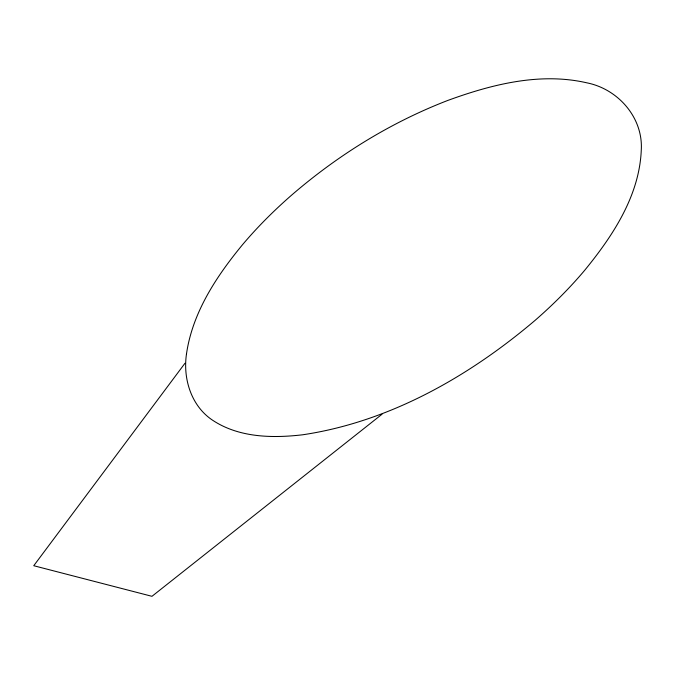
<?xml version="1.0" encoding="UTF-8"?>
<svg xmlns="http://www.w3.org/2000/svg" width="675" height="675" viewBox="0 0 675 675"><rect width="100%" height="100%" fill="white"/><g stroke="black" fill="none" stroke-linecap="round" stroke-linejoin="round"><path stroke-width="1.01" d="M184.992 363.234L33.75 565.717L151.968 596.312L382.025 414.222M186.452 354.189C182.841 378.818 191.27 406.156 212.726 420.306C239.068 437.712 272.413 438.32 302.746 434.776C389.627 421.791 468.855 376.566 535.098 320.355A371.351 206.044 -24.3 0 0 584.432 270.608C612.512 236.301 639.208 196.248 641.25 150.567C643.486 117.88 618.224 89.032 586.811 82.822C540.093 72.073 491.695 84.409 447.702 100.474C390.732 122.453 338.074 155.056 291.887 194.898A371.351 206.044 -24.3 0 0 242.561 244.654C216.397 276.387 192.375 312.652 186.452 354.189"/></g></svg>
